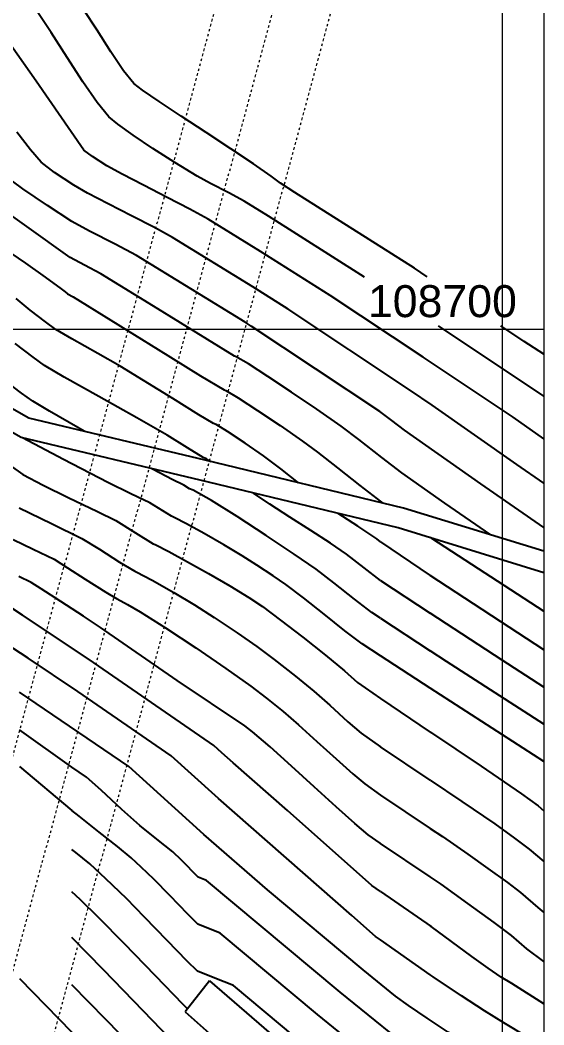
# Model space of a CAD drawing. Extents: x 62344 to 62624, y 108620 to 109406.
# Drawn here: x 62603.23 to 62623.71, y 108820.32 to 108859.58 of the extents above; entities that cross this region are included whole.
import ezdxf

# ---------------------------------------------------------------- set-up
doc = ezdxf.new("R2010")
doc.units = 0
doc.header["$LTSCALE"] = 0.039369
doc.header["$MEASUREMENT"] = 0
for name, pattern in [('NASCOSTA', [9.525, 6.35, -3.175]), ('TRATTEGGIATA', [0.75, 0.5, -0.25]), ('TRATTOPUNTO2', [0.5, 0.25, -0.125, 0, -0.125])]:
    doc.linetypes.add(name, pattern=pattern)
doc.layers.add('0__No_Plot', color=5, linetype='Continuous', plot=False)
for name, color, linetype in [('Bâti', 7, 'Continuous'), ('coordinate', 2, 'Continuous'), ('curve livello 1m', 2, 'Continuous'), ('curve livello 5m', 7, 'Continuous'), ('LIN010TR', 2, 'NASCOSTA'), ('LIN018CO', 6, 'Continuous'), ('LIN025CO', 7, 'Continuous'), ('Strade', 7, 'Continuous')]:
    doc.layers.add(name, color=color, linetype=linetype)
doc.styles.add('ARIAL', font='arial.ttf')

msp = doc.modelspace()

# ---------------------------------------------------------------- linework, layer by layer
at = {"layer": '0__No_Plot', "linetype": 'Continuous', "lineweight": 0}
msp.add_xline((62622.07823, 109285.13341, 324), (0, -1), dxfattribs=at)
at = {"layer": 'Bâti', "linetype": 'Continuous'}
for p, q in [((62610.64199, 108822.03901), (62609.67999, 108820.82701)), ((62610.64199, 108822.03901), (62617.46399, 108816.15202)), ((62609.67999, 108820.82701), (62616.41199, 108814.90102))]:
    msp.add_line(p, q, dxfattribs=at)
at = {"layer": 'coordinate', "linetype": 'Continuous', "lineweight": 0}
msp.add_line((62512.68886, 108847.50002), (62623.7144, 108847.50002), dxfattribs=at)
at = {"layer": 'curve livello 1m', "flags": 128}
for points in [[(62619.15509, 108849.54685), (62618.64946, 108849.88323), (62613.96899, 108852.84945), (62613.41767, 108853.20285), (62613.05402, 108853.4859), (62612.36175, 108853.96659), (62611.47723, 108854.55539), (62610.50061, 108855.19458), (62609.532, 108855.82646), (62608.67153, 108856.39331), (62608.01934, 108856.83742), (62607.67555, 108857.10109), (62607.27259, 108857.60374), (62606.778, 108858.34641), (62606.24197, 108859.18924), (62605.71468, 108859.99241), (62605.24631, 108860.61607), (62604.72923, 108861.12739), (62604.06497, 108861.70768), (62603.41112, 108862.28023), (62602.9253, 108862.76835), (62601.14105, 108865.59173), (62598.32772, 108870.04901)], [(62623.7144, 108843.21691), (62622.51087, 108844.06012), (62618.98618, 108846.40317), (62615.35779, 108848.81708), (62612.63699, 108850.54137), (62610.58946, 108851.79746), (62609.87304, 108852.18659), (62608.98302, 108852.64882), (62608.05481, 108853.12581), (62607.22385, 108853.55925), (62606.62554, 108853.89079), (62606.62554, 108853.89079), (62606.06732, 108854.24557), (62605.71922, 108854.49999), (62605.71922, 108854.49999), (62603.85611, 108857.1958), (62601.95227, 108859.87825)], [(62616.70246, 108849.54102), (62612.94123, 108851.92467), (62611.99039, 108852.50798), (62611.38724, 108852.82969), (62610.6766, 108853.19552), (62610.14962, 108853.48008), (62609.28592, 108854.01081), (62608.42599, 108854.56391), (62607.65269, 108855.08369), (62607.04887, 108855.51446), (62606.69739, 108855.80054), (62606.24039, 108856.35553), (62605.68667, 108857.16523), (62605.07669, 108858.11691), (62604.45088, 108859.09785), (62603.84971, 108859.99534)], [(62623.7144, 108841.48238), (62622.6548, 108842.21799), (62619.34556, 108844.53651), (62618.49515, 108845.10182), (62613.71195, 108848.28401), (62612.33276, 108849.15806), (62609.18853, 108851.08694), (62608.48035, 108851.47104), (62607.59295, 108851.93127), (62606.67337, 108852.40343), (62605.86868, 108852.82332), (62605.32596, 108853.12675), (62605.32596, 108853.12675), (62604.57531, 108853.62803), (62604.06137, 108854.02906), (62604.06137, 108854.02906), (62603.64211, 108854.50887), (62603.1084, 108855.20538)], [(62621.63391, 108839.46213), (62619.83718, 108840.70949), (62618.15689, 108841.88673), (62617.37777, 108842.48255), (62616.47374, 108843.1885), (62615.78641, 108843.7104), (62615.78641, 108843.7104), (62614.83592, 108844.37615), (62613.84798, 108845.04754), (62612.92181, 108845.65904), (62612.15665, 108846.14513), (62611.65173, 108846.44031), (62611.65173, 108846.44031), (62611.62017, 108846.45278), (62608.44275, 108848.40456), (62606.38666, 108849.6659), (62605.7462, 108850.0025), (62605.18608, 108850.29992), (62605.18608, 108850.29992), (62601.69261, 108852.7926)], [(62602.58612, 108850.67324), (62603.43959, 108850.08424), (62604.21419, 108849.53929), (62604.84181, 108849.07788), (62604.98978, 108848.9556), (62605.07891, 108848.88785), (62605.30314, 108848.76022), (62606.78505, 108847.85624), (62608.62836, 108846.709), (62610.28548, 108845.68046), (62611.20881, 108845.13256), (62611.27285, 108845.10726), (62611.76245, 108844.81644), (62612.5186, 108844.328), (62613.40087, 108843.73468), (62614.26881, 108843.12918), (62614.85444, 108842.69136), (62615.64288, 108842.08034), (62616.5165, 108841.39744), (62617.35763, 108840.74399), (62617.41047, 108840.70402)], [(62614.1187, 108841.49709), (62613.42137, 108842.04408), (62612.75122, 108842.54797), (62612.75122, 108842.54797), (62612.02754, 108843.04961), (62611.33967, 108843.50377), (62610.89397, 108843.77422), (62610.89397, 108843.77422), (62610.79746, 108843.81235), (62610.22587, 108844.15152), (62609.20003, 108844.78824), (62608.05893, 108845.49844), (62607.14156, 108846.05804), (62607.14156, 108846.05804), (62606.26761, 108846.55674), (62605.25009, 108847.12789), (62604.62892, 108847.48824), (62604.62892, 108847.48824), (62604.22456, 108847.78641), (62603.63023, 108848.24737), (62603.63023, 108848.24737), (62603.0796, 108848.70017)], [(62623.7144, 108844.88784), (62619.58601, 108847.6322)], [(62623.7144, 108846.51982), (62622.94651, 108847.02606), (62622.03468, 108847.6322)], [(62610.69605, 108842.32169), (62610.51508, 108842.44117), (62610.3861, 108842.49214), (62609.7717, 108842.86748), (62608.97998, 108843.35587), (62608.97998, 108843.35587), (62607.79357, 108844.03641), (62606.30776, 108844.87094), (62604.9578, 108845.63113), (62604.17893, 108846.08862), (62604.17893, 108846.08862), (62603.7395, 108846.40702), (62603.03275, 108846.94425)], [(62617.3299, 108834.7366), (62616.60809, 108835.20786), (62615.92983, 108835.7215), (62615.12141, 108836.36376), (62614.31153, 108837.00727), (62613.62887, 108837.52462), (62613.62887, 108837.52462), (62613.12438, 108837.87015), (62612.49014, 108838.28584), (62611.91643, 108838.64697), (62611.91643, 108838.64697), (62611.19821, 108839.07408), (62610.4324, 108839.51347), (62609.74366, 108839.89479), (62609.25667, 108840.14769), (62609.25667, 108840.14769), (62609.14658, 108840.19175), (62608.30246, 108840.71376), (62607.56654, 108841.07448), (62606.65842, 108841.51623), (62606.65842, 108841.51623), (62604.92723, 108842.41093), (62603.32921, 108843.26081)], [(62602.33992, 108842.52992), (62603.34121, 108841.82219), (62604.13437, 108841.40656), (62605.11538, 108840.92647), (62606.25744, 108840.37615), (62606.97407, 108840.02046), (62607.73882, 108839.54499), (62608.4321, 108839.11882), (62608.5121, 108839.0868), (62609.05124, 108838.81084), (62609.77574, 108838.41617), (62610.59755, 108837.95248), (62611.42862, 108837.46944), (62612.18091, 108837.01674), (62612.71313, 108836.66014), (62613.41326, 108836.1364), (62614.28132, 108835.46465), (62615.16698, 108834.76265), (62615.91992, 108834.14814), (62616.42403, 108833.69967), (62617.32991, 108833.0668)], [(62617.3299, 108837.67932), (62616.68321, 108838.18213), (62615.99571, 108838.71685), (62615.99571, 108838.71685), (62615.37497, 108839.13845), (62614.60337, 108839.63717), (62613.779, 108840.16311), (62612.99996, 108840.66632), (62612.36434, 108841.09688), (62612.36434, 108841.09688), (62612.36434, 108841.09688)], [(62603.19853, 108840.51927), (62604.46066, 108839.9056), (62605.64568, 108839.32718), (62606.3316, 108838.9088), (62607.12197, 108838.40201), (62607.71761, 108838.0459), (62607.76751, 108838.02593), (62608.39564, 108837.69598), (62609.24324, 108837.21774), (62610.05603, 108836.73467), (62610.82353, 108836.24252), (62611.72213, 108835.64044), (62612.48227, 108835.10904), (62613.16498, 108834.59468), (62613.99386, 108833.94539), (62614.72025, 108833.35595), (62615.3392, 108832.80903), (62616.05208, 108832.16132), (62616.56508, 108831.71477), (62617.32991, 108831.18044)], [(62617.3299, 108839.19572), (62617.17913, 108839.31296), (62616.43131, 108839.80335), (62615.67385, 108840.29954)], [(62619.27013, 108839.37086), (62619.32256, 108839.33446), (62623.7144, 108836.48945)], [(62602.96298, 108839.28911), (62603.74724, 108838.90651), (62604.56728, 108838.50907), (62605.09045, 108838.17376), (62605.7819, 108837.72818), (62606.57722, 108837.23132), (62607.00313, 108836.97298), (62607.02293, 108836.96505), (62607.43582, 108836.74301), (62607.93116, 108836.4526), (62608.91549, 108835.82627), (62610.09866, 108835.04459), (62611.27814, 108834.24325), (62612.25142, 108833.55794), (62612.87206, 108833.0848), (62613.52057, 108832.56376), (62614.11396, 108832.04722), (62614.83879, 108831.39293), (62615.58549, 108830.71353), (62616.24447, 108830.12163), (62616.70613, 108829.72986), (62617.32991, 108829.29408)], [(62617.3299, 108839.19572), (62619.27013, 108837.87682)], [(62623.7144, 108834.97523), (62619.27013, 108837.87682)], [(62617.3299, 108837.67932), (62619.27013, 108836.40783)], [(62617.32991, 108825.52726), (62616.98823, 108825.76005), (62616.98823, 108825.76005), (62613.68728, 108828.69661), (62611.55667, 108830.55942), (62611.12512, 108830.94995), (62610.80336, 108831.23974), (62610.80336, 108831.23974), (62605.93277, 108834.59031), (62603.33067, 108836.33054), (62602.75367, 108836.70149)], [(62623.7144, 108833.51713), (62622.0879, 108834.56816), (62619.27013, 108836.40783)], [(62603.54114, 108834.64127), (62602.69229, 108835.20897)], [(62617.3299, 108823.63909), (62617.12927, 108823.77517), (62616.20651, 108824.59605), (62610.98806, 108829.15858), (62609.93109, 108830.11512), (62609.14299, 108830.82487), (62609.14299, 108830.82487), (62605.4855, 108833.34094), (62603.54113, 108834.64129)], [(62619.27013, 108833.48016), (62617.3299, 108834.7366)], [(62623.7144, 108830.60831), (62619.27013, 108833.48016)], [(62623.7144, 108817.73864), (62622.99044, 108818.1719), (62621.71964, 108818.93291), (62620.74142, 108819.53482), (62620.74142, 108819.53482), (62619.96648, 108820.03775), (62619.14738, 108820.58241), (62618.41694, 108821.0795), (62617.90796, 108821.43973), (62617.90796, 108821.43973), (62616.64068, 108822.46999), (62612.90119, 108825.58794), (62610.41947, 108827.75773), (62610.41947, 108827.75773), (62608.73707, 108829.28026), (62607.48264, 108830.41), (62607.48264, 108830.41), (62603.20613, 108833.31682)], [(62617.3299, 108833.06682), (62619.27013, 108831.76046)], [(62605.26019, 108830.3818), (62603.20613, 108831.85141)], [(62619.27013, 108831.76046), (62619.27826, 108831.75501), (62621.25905, 108830.42857), (62622.84002, 108829.3482), (62623.48913, 108828.87421), (62623.7144, 108828.68543)], [(62619.27013, 108829.87619), (62617.3299, 108831.18046)], [(62623.7144, 108816.03193), (62623.02361, 108816.43422), (62623.02361, 108816.43422), (62621.28104, 108817.48018), (62620.09279, 108818.20851), (62620.09279, 108818.20851), (62619.52916, 108818.57893), (62619.09091, 108818.88206), (62619.09091, 108818.88206), (62615.7529, 108821.59577), (62610.52301, 108825.9564), (62610.19161, 108826.08877), (62609.53959, 108826.75589), (62609.20238, 108827.07462), (62608.57837, 108827.57509), (62607.91474, 108828.10541), (62607.91474, 108828.10541), (62607.20998, 108828.73798), (62606.39835, 108829.48591), (62605.82228, 108829.99512), (62605.82228, 108829.99512), (62605.26019, 108830.3818)], [(62619.27013, 108829.87619), (62620.50273, 108829.05078), (62621.79028, 108828.17092), (62622.56787, 108827.61246), (62623.14189, 108827.18396), (62623.7144, 108826.69949)], [(62617.3299, 108829.29409), (62619.27013, 108827.99193)], [(62619.27013, 108827.99193), (62619.74641, 108827.67299), (62620.74053, 108826.99364), (62621.5247, 108826.43366), (62622.28548, 108825.87812), (62622.79464, 108825.4937), (62623.48123, 108824.90459), (62623.7144, 108824.70481)], [(62613.97734, 108819.84733), (62611.57518, 108821.85023), (62610.84974, 108822.13652), (62610.16432, 108822.41376), (62610.16432, 108822.41376), (62609.76914, 108822.80033), (62608.98767, 108823.60891), (62608.10056, 108824.52994), (62607.38848, 108825.25388), (62607.38848, 108825.25388), (62606.58343, 108826.02842), (62605.95286, 108826.61078), (62605.95286, 108826.61078), (62605.41011, 108827.05669), (62605.26019, 108827.17437)], [(62609.77367, 108820.94504), (62609.60432, 108821.11071), (62608.52389, 108822.22861), (62607.29742, 108823.50199), (62606.31292, 108824.50288), (62606.31292, 108824.50288), (62605.58086, 108825.21155), (62605.26019, 108825.51464)], [(62617.3299, 108825.52727), (62619.30415, 108824.16014)], [(62623.7144, 108821.13406), (62622.46528, 108821.92917), (62622.46528, 108821.92917), (62622.03867, 108822.18744), (62621.53194, 108822.52811), (62620.89106, 108822.99022), (62620.10131, 108823.57238), (62619.30415, 108824.16014), (62619.27013, 108824.18471)], [(62612.58755, 108817.68361), (62612.50417, 108817.7554), (62611.83309, 108818.0613), (62610.85707, 108818.44764), (62610.13702, 108818.73875), (62610.13702, 108818.73875), (62609.43949, 108819.42109), (62608.06011, 108820.84832), (62606.49427, 108822.47404), (62605.26019, 108823.72867)], [(62619.27013, 108822.27265), (62617.3299, 108823.63909)], [(62623.7144, 108819.45472), (62623.0988, 108819.82973), (62622.14522, 108820.39954), (62621.39004, 108820.86113), (62621.39004, 108820.86113), (62620.49152, 108821.44973), (62619.38389, 108822.19439), (62619.27013, 108822.27265)], [(62611.41315, 108816.28715), (62611.08054, 108816.42282), (62610.37731, 108816.76276), (62610.37731, 108816.76276), (62609.87176, 108817.18225), (62609.30232, 108817.74132), (62606.58176, 108820.52808), (62605.26019, 108821.87851)]]:
    msp.add_lwpolyline(points, dxfattribs=at)
at = {"layer": 'curve livello 5m', "flags": 128}
for points in [[(62623.7144, 108839.75007), (62621.24599, 108841.46374), (62618.26516, 108843.55217), (62617.76365, 108843.93875), (62617.304, 108844.29161), (62612.26936, 108847.61572), (62612.06612, 108847.75094), (62612.02852, 108847.77476), (62607.78759, 108850.37642), (62606.94281, 108850.82631), (62605.9502, 108851.33688), (62605.25602, 108851.71333), (62604.29804, 108852.33117), (62603.3398, 108852.993), (62602.53262, 108853.59085), (62602.02782, 108854.01674), (62601.51209, 108854.67149), (62600.94359, 108855.54439), (62600.6325, 108856.18414), (62600.1121, 108857.32091), (62599.5385, 108858.57862), (62599.06777, 108859.58122)], [(62605.76355, 108843.50136), (62605.49002, 108843.6555), (62604.37505, 108844.29791), (62603.72893, 108844.689), (62603.29152, 108845.00203), (62602.58803, 108845.5303)], [(62617.3299, 108836.20559), (62616.98805, 108836.42878), (62616.30183, 108836.9544), (62615.50232, 108837.59189), (62614.81229, 108838.12073), (62613.95453, 108838.71294), (62612.85831, 108839.44142), (62611.71555, 108840.18039), (62610.71814, 108840.80408), (62610.00125, 108841.20857), (62609.86106, 108841.26467), (62609.63085, 108841.40704), (62609.18248, 108841.62589), (62608.71034, 108841.8699), (62608.35366, 108842.0596)], [(62617.32991, 108827.40818), (62617.31269, 108827.41974), (62616.84718, 108827.74496), (62616.32421, 108828.18477), (62615.58854, 108828.84058), (62614.73026, 108829.61976), (62613.83949, 108830.42973), (62613.00633, 108831.17787), (62612.3209, 108831.77158), (62612.02056, 108832.00684), (62609.37393, 108833.78014), (62606.38003, 108835.8397), (62605.7169, 108836.28319), (62604.82071, 108836.86697), (62604.05907, 108837.35663), (62603.66048, 108837.60528), (62603.18355, 108837.83643)], [(62617.3299, 108836.20559), (62619.27013, 108834.93885)], [(62623.7144, 108832.06272), (62619.9092, 108834.52161), (62619.27013, 108834.93885)], [(62603.20613, 108830.4192), (62605.26019, 108828.6911)], [(62623.7144, 108814.44701), (62623.29071, 108814.69835), (62621.51436, 108815.72521), (62619.98135, 108816.62104), (62619.42666, 108816.96218), (62618.69331, 108817.60934), (62614.86512, 108820.72155), (62611.04909, 108823.90331), (62610.17796, 108824.25126), (62609.79107, 108824.63686), (62609.08284, 108825.37241), (62608.46404, 108826.00489), (62607.96696, 108826.48312), (62607.57762, 108826.8427), (62607.04105, 108827.28668), (62606.32725, 108827.85246), (62605.54327, 108828.46722), (62605.26019, 108828.6911)], [(62619.27013, 108826.10382), (62617.3299, 108827.4082)], [(62623.7144, 108822.79732), (62623.05068, 108823.28618), (62622.4474, 108823.80345), (62621.7641, 108824.31934), (62620.74314, 108825.06487), (62619.69079, 108825.81636), (62619.27013, 108826.10382)], [(62603.20613, 108822.12737), (62605.26019, 108820.0326)]]:
    msp.add_lwpolyline(points, dxfattribs=at)
at = {"layer": 'LIN010TR', "linetype": 'TRATTOPUNTO2', "lineweight": 0, "ltscale": 5}
msp.add_line((62600.90787, 108814.88848), (62617.15333, 108874.81449), dxfattribs=at)
at = {"layer": 'LIN018CO', "lineweight": 0}
msp.add_lwpolyline([(62623.7144, 108767.81839), (62487.31004, 108767.81839), (62487.31004, 108911.77057), (62623.7144, 108911.77057)], close=True, dxfattribs=at)
at = {"layer": 'LIN025CO', "linetype": 'TRATTEGGIATA', "lineweight": 0, "ltscale": 2}
for p, q in [((62599.00818, 108816.28918), (62615.02997, 108875.39012)), ((62603.2549, 108815.13793), (62619.27669, 108874.23887))]:
    msp.add_line(p, q, dxfattribs=at)
at = {"layer": 'Strade', "linetype": 'Continuous', "flags": 128}
for points in [[(62623.7144, 108838.82383), (62618.22821, 108840.507), (62610.4627, 108842.37791), (62603.56951, 108844.0259), (62599.24676, 108846.46816), (62596.68872, 108847.80157), (62593.60713, 108849.3414), (62591.56403, 108851.41037), (62590.77031, 108854.58527), (62585.94987, 108860.09878), (62579.00874, 108865.62974), (62571.80024, 108869.60888), (62565.46649, 108871.53787), (62561.11949, 108872.87932), (62556.04027, 108880.0433), (62547.48924, 108887.87584), (62535.87636, 108895.35302), (62529.29299, 108899.88214), (62522.02755, 108905.26528), (62516.97494, 108907.74043)], [(62623.7144, 108837.98702), (62618.017, 108839.735), (62610.276, 108841.6), (62603.274, 108843.274), (62598.865, 108845.765), (62596.325, 108847.089), (62593.131, 108848.685), (62590.841, 108851.004), (62590.041, 108854.204), (62585.395, 108859.518), (62578.563, 108864.962), (62571.487, 108868.868), (62565.232, 108870.773), (62560.624, 108872.195), (62555.437, 108879.511), (62546.999, 108887.24), (62535.433, 108894.687), (62528.828, 108899.231), (62521.61, 108904.579), (62516.623, 108907.022)]]:
    msp.add_lwpolyline(points, dxfattribs=at)

# ---------------------------------------------------------------- texts
at = {"layer": 'coordinate', "color": 1, "style": 'ARIAL'}
msp.add_text('108700', height=1.25, dxfattribs=at).set_placement((62616.83147, 108847.97267))

doc.saveas('drawing.dxf')
